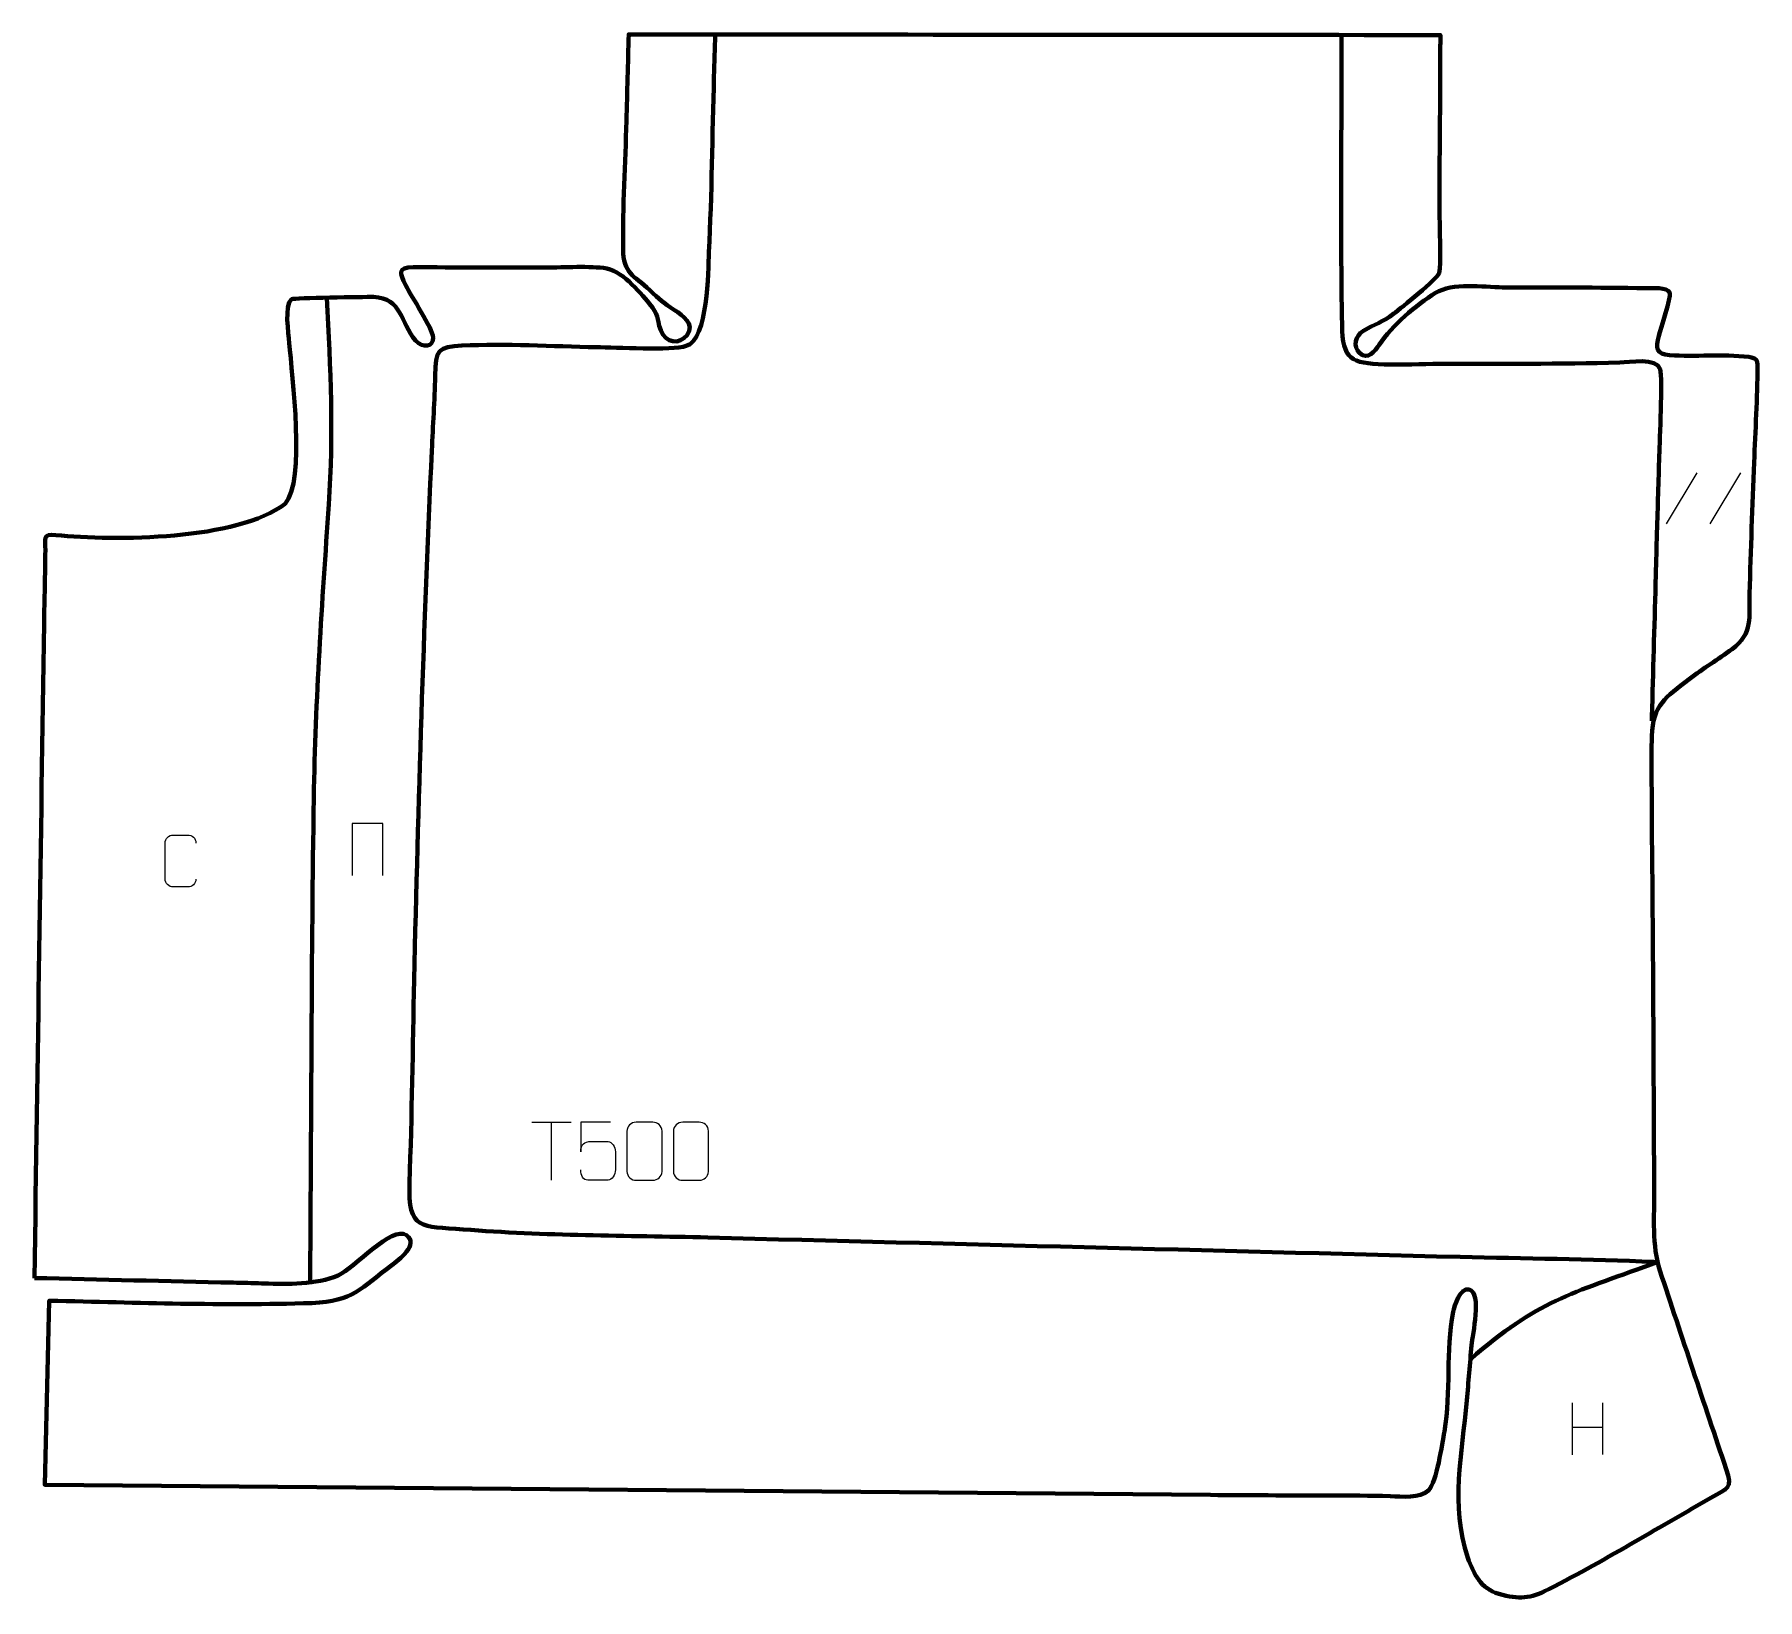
# Model space of a CAD drawing. Header units: millimetres. Extents: x 826 to 1567, y 75 to 748.
import ezdxf

# ---------------------------------------------------------------- set-up
doc = ezdxf.new("R2010")
doc.units = ezdxf.units.MM
doc.header["$MEASUREMENT"] = 0
doc.layers.add('layer 2', color=7, linetype='Continuous')
doc.layers.add('layer 3', color=7, linetype='Continuous')

msp = doc.modelspace()

# ---------------------------------------------------------------- linework, layer by layer
at = {"layer": 'layer 2', "color": 142, "lineweight": 158}
for points, knots in [([(1118.5612, 748.3239), (1118.3885, 742.296), (1118.2157, 736.2682), (1118.0431, 730.2403), (1118.0431, 730.2403), (1117.3295, 705.2034), (1117.1149, 679.6574), (1115.8289, 654.7005), (1115.8289, 654.7005), (1115.4874, 646.2516), (1115.5541, 617.2743), (1106.0917, 614.3272), (1106.0917, 614.3272), (1099.8119, 612.3714), (1075.8715, 613.6979), (1067.4579, 613.81), (1067.4579, 613.81), (1048.5814, 614.148), (1028.3772, 615.439), (1009.648, 614.4762), (1009.648, 614.4762), (999.4642, 613.9527), (998.3043, 612.9696), (998.1143, 601.4668), (998.1143, 601.4668), (997.9422, 591.0466), (997.1552, 579.8698), (996.6655, 569.3801), (996.6655, 569.3801), (993.2055, 493.6464), (990.7917, 417.3933), (989.081, 341.5955), (989.081, 341.5955), (988.4957, 312.4181), (988.0943, 283.4821), (987.0812, 254.2959), (987.0812, 254.2959), (986.3636, 233.6249), (992.2371, 235.7574), (1010.1885, 234.2948), (1010.1885, 234.2948), (1044.8103, 231.468), (1080.6341, 231.7023), (1115.4521, 230.8027), (1115.4521, 230.8027), (1223.2935, 228.0165), (1331.1349, 225.2306), (1438.9761, 222.4448), (1438.9761, 222.4448), (1466.5872, 221.7591), (1494.6767, 221.5917), (1522.2162, 220.2792), (1522.2162, 220.2792), (1524.7084, 220.1604), (1523.4645, 220.0621), (1521.4212, 219.3161), (1521.4212, 219.3161), (1486.6642, 206.625), (1472.2096, 203.7477), (1443.3758, 178.3901)], [0, 0, 0, 0, 0.0625, 0.0625, 0.0625, 0.0625, 0.125, 0.125, 0.125, 0.125, 0.1875, 0.1875, 0.1875, 0.1875, 0.25, 0.25, 0.25, 0.25, 0.3125, 0.3125, 0.3125, 0.3125, 0.375, 0.375, 0.375, 0.375, 0.4375, 0.4375, 0.4375, 0.4375, 0.5, 0.5, 0.5, 0.5, 0.5625, 0.5625, 0.5625, 0.5625, 0.625, 0.625, 0.625, 0.625, 0.6875, 0.6875, 0.6875, 0.6875, 0.75, 0.75, 0.75, 0.75, 0.8125, 0.8125, 0.8125, 0.8125, 0.875, 0.875, 0.875, 0.875, 1, 1, 1, 1]), ([(1387.9488, 748.1196), (1387.9843, 706.5768), (1387.4633, 665.0112), (1388.1572, 623.4735), (1388.1572, 623.4735), (1388.4106, 608.3133), (1391.9953, 606.9999), (1406.3423, 606.4326), (1406.3423, 606.4326), (1413.944, 606.161), (1422.3674, 606.6005), (1430.1117, 606.618), (1430.1117, 606.618), (1455.9642, 606.6763), (1481.7949, 606.5499), (1507.6431, 607.2154), (1507.6431, 607.2154), (1511.7134, 607.3238), (1523.5597, 609.5528), (1524.9659, 604.3537), (1524.9659, 604.3537), (1526.0857, 600.214), (1524.7962, 573.8402), (1524.6102, 567.2185), (1524.6102, 567.2185), (1524.3006, 556.1985), (1523.9395, 545.18), (1523.6225, 534.1602), (1523.6225, 534.1602), (1523.6225, 534.1602), (1523.6119, 533.7836), (1523.6119, 533.7836), (1523.6119, 533.7836), (1523.4475, 527.7673), (1523.2831, 521.7512), (1523.1182, 515.7349), (1523.1182, 515.7349), (1522.5975, 496.7363), (1522.0768, 477.7377), (1521.556, 458.7391), (1521.556, 458.7391), (1521.504, 456.8393), (1521.4519, 454.9394), (1521.3998, 453.0396)], [0, 0, 0, 0, 0.08333333, 0.08333333, 0.08333333, 0.08333333, 0.16666667, 0.16666667, 0.16666667, 0.16666667, 0.25, 0.25, 0.25, 0.25, 0.33333333, 0.33333333, 0.33333333, 0.33333333, 0.41666667, 0.41666667, 0.41666667, 0.41666667, 0.5, 0.5, 0.5, 0.5, 0.58333333, 0.58333333, 0.58333333, 0.58333333, 0.66666667, 0.66666667, 0.66666667, 0.66666667, 0.75, 0.75, 0.75, 0.75, 0.83333333, 0.83333333, 0.83333333, 0.83333333, 1, 1, 1, 1]), ([(951.5627, 634.9304), (953.1351, 604.4288), (954.4353, 576.8406), (952.3727, 546.2098), (952.3727, 546.2098), (949.496, 503.7684), (946.5815, 462.4604), (945.9166, 419.8574), (945.9166, 419.8574), (944.8622, 351.8097), (944.8797, 283.5837), (944.3625, 215.5073), (944.3625, 215.5073), (944.3505, 213.923), (944.3384, 212.3388), (944.3264, 210.7545)], [0, 0, 0, 0, 0.2, 0.2, 0.2, 0.2, 0.4, 0.4, 0.4, 0.4, 0.6, 0.6, 0.6, 0.6, 1, 1, 1, 1])]:
    msp.add_open_spline(points, degree=3, knots=knots, dxfattribs=at)
at = {"layer": 'layer 2', "color": 142, "lineweight": 9}
for points in [[(1540.7098, 559.717), (1540.7098, 559.717), (1527.5523, 537.8547), (1527.5523, 537.8547)], [(1540.7098, 559.717), (1540.7098, 559.717), (1527.5523, 537.8547), (1527.5523, 537.8547)], [(1559.5772, 559.717), (1559.5772, 559.717), (1546.4196, 537.8547), (1546.4196, 537.8547)], [(1559.5772, 559.717), (1559.5772, 559.717), (1546.4196, 537.8547), (1546.4196, 537.8547)], [(1039.671, 280.3632), (1039.671, 280.3632), (1056.655, 280.3632), (1056.655, 280.3632)], [(1048.1632, 255.4378), (1048.1632, 255.4378), (1048.1632, 280.3867), (1048.1632, 280.3867)], [(1487.1213, 159.704), (1487.1213, 159.704), (1487.1213, 137.3578), (1487.1213, 137.3578)], [(1500.2346, 159.704), (1500.2346, 159.704), (1500.2346, 137.5154), (1500.2346, 137.5154)], [(1500.2172, 149.0636), (1500.2172, 149.0636), (1487.1213, 149.0636), (1487.1213, 149.0636)]]:
    msp.add_open_spline(points, degree=3, dxfattribs=at)
for points, knots in [([(975.5781, 386.5472), (975.5781, 386.5472), (975.5781, 408.8933), (975.5781, 408.8933), (975.5781, 408.8933), (975.5781, 408.8933), (962.4622, 408.8933), (962.4622, 408.8933), (962.4622, 408.8933), (962.4622, 408.8933), (962.4622, 386.5472), (962.4622, 386.5472)], [0, 0, 0, 0, 0.25, 0.25, 0.25, 0.25, 0.5, 0.5, 0.5, 0.5, 1, 1, 1, 1]), ([(895.2489, 385.028), (895.1238, 382.9474), (893.6219, 381.6225), (891.6985, 381.6128), (891.6985, 381.6128), (889.6103, 381.6131), (887.5221, 381.6131), (885.4342, 381.6128), (885.4342, 381.6128), (883.7103, 381.5184), (881.9443, 383.206), (881.9543, 385.0125), (881.9543, 385.0125), (881.9546, 390.1796), (881.9546, 395.3464), (881.9543, 400.5129), (881.9543, 400.5129), (881.9581, 402.4276), (883.5223, 403.9672), (885.4497, 403.9551), (885.4497, 403.9551), (887.5324, 403.9551), (889.6155, 403.9551), (891.6985, 403.9551), (891.6985, 403.9551), (893.4418, 403.9869), (895.2251, 402.6513), (895.2489, 400.4683)], [0, 0, 0, 0, 0.125, 0.125, 0.125, 0.125, 0.25, 0.25, 0.25, 0.25, 0.375, 0.375, 0.375, 0.375, 0.5, 0.5, 0.5, 0.5, 0.625, 0.625, 0.625, 0.625, 0.75, 0.75, 0.75, 0.75, 1, 1, 1, 1]), ([(1073.5524, 280.3647), (1073.5524, 280.3647), (1060.7031, 280.3647), (1060.7031, 280.3647), (1060.7031, 280.3647), (1060.7034, 276.1349), (1060.7034, 271.9047), (1060.7031, 267.6743), (1060.7031, 267.6743), (1060.7028, 270.9838), (1062.3335, 272.0554), (1065.145, 272.116), (1065.145, 272.116), (1067.5841, 272.1163), (1070.0232, 272.1163), (1072.462, 272.116), (1072.462, 272.116), (1074.1114, 272.1227), (1075.5861, 269.7427), (1075.6146, 267.6743), (1075.6146, 267.6743), (1075.6143, 265.0875), (1075.6143, 262.5004), (1075.6146, 259.9132), (1075.6146, 259.9132), (1075.6607, 257.9541), (1074.1617, 255.5183), (1072.536, 255.4598), (1072.536, 255.4598), (1070.5799, 255.4601), (1065.6858, 255.4601), (1063.7291, 255.4598), (1063.7291, 255.4598), (1061.884, 255.451), (1060.7771, 257.4154), (1060.7563, 259.9661)], [0, 0, 0, 0, 0.1, 0.1, 0.1, 0.1, 0.2, 0.2, 0.2, 0.2, 0.3, 0.3, 0.3, 0.3, 0.4, 0.4, 0.4, 0.4, 0.5, 0.5, 0.5, 0.5, 0.6, 0.6, 0.6, 0.6, 0.7, 0.7, 0.7, 0.7, 0.8, 0.8, 0.8, 0.8, 1, 1, 1, 1]), ([(1084.5756, 280.4092), (1086.9412, 280.4092), (1089.3073, 280.4092), (1091.6734, 280.4092), (1091.6734, 280.4092), (1093.6535, 280.4448), (1095.6792, 278.9508), (1095.7063, 276.5091), (1095.7063, 276.5091), (1095.7059, 270.7528), (1095.7059, 264.9961), (1095.7063, 259.2389), (1095.7063, 259.2389), (1095.5641, 256.9117), (1093.8581, 255.4297), (1091.6734, 255.4189), (1091.6734, 255.4189), (1089.3014, 255.4193), (1086.9295, 255.4193), (1084.5579, 255.4189), (1084.5579, 255.4189), (1082.5998, 255.3133), (1080.5937, 257.2009), (1080.6051, 259.2215), (1080.6051, 259.2215), (1080.6055, 265.0011), (1080.6055, 270.7802), (1080.6051, 276.559), (1080.6051, 276.559), (1080.6094, 278.7006), (1082.3862, 280.4228), (1084.5756, 280.4092)], [0, 0, 0, 0, 0.11111111, 0.11111111, 0.11111111, 0.11111111, 0.22222222, 0.22222222, 0.22222222, 0.22222222, 0.33333333, 0.33333333, 0.33333333, 0.33333333, 0.44444444, 0.44444444, 0.44444444, 0.44444444, 0.55555556, 0.55555556, 0.55555556, 0.55555556, 0.66666667, 0.66666667, 0.66666667, 0.66666667, 0.77777778, 0.77777778, 0.77777778, 0.77777778, 1, 1, 1, 1]), ([(1104.5719, 280.4092), (1106.9375, 280.4092), (1109.3036, 280.4092), (1111.6697, 280.4092), (1111.6697, 280.4092), (1113.6498, 280.4448), (1115.6755, 278.9508), (1115.7026, 276.5091), (1115.7026, 276.5091), (1115.7022, 270.7528), (1115.7022, 264.9961), (1115.7026, 259.2389), (1115.7026, 259.2389), (1115.5604, 256.9117), (1113.8544, 255.4297), (1111.6697, 255.4189), (1111.6697, 255.4189), (1109.2977, 255.4193), (1106.9258, 255.4193), (1104.5542, 255.4189), (1104.5542, 255.4189), (1102.5961, 255.3133), (1100.59, 257.2009), (1100.6014, 259.2215), (1100.6014, 259.2215), (1100.6018, 265.0011), (1100.6018, 270.7802), (1100.6014, 276.559), (1100.6014, 276.559), (1100.6057, 278.7006), (1102.3825, 280.4228), (1104.5719, 280.4092)], [0, 0, 0, 0, 0.11111111, 0.11111111, 0.11111111, 0.11111111, 0.22222222, 0.22222222, 0.22222222, 0.22222222, 0.33333333, 0.33333333, 0.33333333, 0.33333333, 0.44444444, 0.44444444, 0.44444444, 0.44444444, 0.55555556, 0.55555556, 0.55555556, 0.55555556, 0.66666667, 0.66666667, 0.66666667, 0.66666667, 0.77777778, 0.77777778, 0.77777778, 0.77777778, 1, 1, 1, 1])]:
    msp.add_open_spline(points, degree=3, knots=knots, dxfattribs=at)
at = {"layer": 'layer 3', "color": 242, "lineweight": 158}
msp.add_open_spline([(825.7778, 213.3734), (827.1543, 307.2322), (828.5218, 401.0912), (829.9045, 494.9499), (829.9045, 494.9499), (830.0585, 505.402), (830.3977, 516.0575), (830.455, 526.4713), (830.455, 526.4713), (830.4812, 531.2526), (829.2143, 533.602), (834.9641, 533.0168), (834.9641, 533.0168), (860.3688, 530.4314), (912.9688, 530.6715), (933.5601, 546.4915), (933.5601, 546.4915), (942.5011, 555.8053), (936.5196, 602.0716), (935.3678, 615.6166), (935.3678, 615.6166), (935.0045, 619.8894), (933.1762, 631.6197), (936.3409, 634.4515), (936.3409, 634.4515), (937.4132, 635.0872), (967.563, 635.4394), (971.5446, 635.4243), (971.5446, 635.4243), (984.0344, 634.9731), (983.1123, 624.311), (989.6405, 616.7477), (989.6405, 616.7477), (992.7986, 613.089), (997.5116, 613.9692), (997.2374, 618.0474), (997.2374, 618.0474), (996.9777, 621.9112), (987.8373, 635.6995), (985.4938, 640.4046), (985.4938, 640.4046), (982.7721, 645.8691), (981.8898, 648.0455), (988.61, 648.2224), (988.61, 648.2224), (1007.0708, 648.1108), (1025.5321, 648.0983), (1043.9932, 648.0763), (1043.9932, 648.0763), (1052.1227, 648.068), (1062.7307, 648.7479), (1070.4955, 647.9153), (1070.4955, 647.9153), (1078.2776, 647.081), (1085.5197, 638.1358), (1090.3226, 632.4982), (1090.3226, 632.4982), (1094.4061, 627.7064), (1093.2013, 626.4765), (1095.1242, 621.1921), (1095.1242, 621.1921), (1097.1943, 615.5035), (1103.2658, 614.7396), (1106.449, 619.0519), (1106.449, 619.0519), (1110.0014, 623.8642), (1104.6248, 627.4626), (1101.0981, 629.7502), (1101.0981, 629.7502), (1096.0593, 633.0186), (1094.7131, 634.2902), (1090.4217, 638.2944), (1090.4217, 638.2944), (1083.502, 644.7512), (1079.0324, 645.5869), (1078.9308, 655.9805), (1078.9308, 655.9805), (1078.7534, 674.149), (1079.9196, 692.9724), (1080.4086, 711.2046), (1080.4086, 711.2046), (1080.7265, 723.5871), (1081.0442, 735.9696), (1081.3619, 748.3522), (1081.3619, 748.3522), (1197.7276, 748.2639), (1314.0933, 748.1757), (1430.459, 748.0874), (1430.459, 748.0874), (1430.4212, 739.4861), (1430.3834, 730.8847), (1430.3457, 722.2834), (1430.3457, 722.2834), (1430.265, 703.9061), (1429.9221, 685.0956), (1430.1702, 666.7723), (1430.1702, 666.7723), (1430.2363, 661.897), (1430.7445, 649.984), (1430.0032, 645.7267), (1430.0032, 645.7267), (1429.4405, 643.3925), (1413.4597, 630.6042), (1410.4742, 628.2473), (1410.4742, 628.2473), (1405.3476, 624.2817), (1402.1811, 623.8216), (1397.3897, 620.898), (1397.3897, 620.898), (1393.7979, 618.7064), (1392.7348, 614.1708), (1395.7341, 611.3237), (1395.7341, 611.3237), (1399.2735, 607.9642), (1402.3185, 612.031), (1404.1318, 614.8627), (1404.1318, 614.8627), (1409.753, 623.1173), (1419.8939, 632.0006), (1428.4058, 637.2058), (1428.4058, 637.2058), (1435.465, 641.5228), (1448.9684, 639.7858), (1457.1307, 639.528), (1457.1307, 639.528), (1477.6253, 639.4063), (1498.3187, 639.5461), (1518.7779, 639.2228), (1518.7779, 639.2228), (1521.3017, 639.1806), (1528.1698, 639.803), (1529.1067, 637.1582), (1529.1067, 637.1582), (1529.7545, 635.3296), (1525.1324, 621.7247), (1524.4193, 618.7452), (1524.4193, 618.7452), (1523.0997, 613.2312), (1523.1996, 610.9225), (1528.9912, 610.4441), (1528.9912, 610.4441), (1540.2887, 609.5109), (1551.4298, 611.0156), (1563.1911, 609.6149), (1563.1911, 609.6149), (1566.5997, 608.965), (1566.8205, 608.2933), (1566.8293, 605.6329), (1566.8293, 605.6329), (1566.8738, 592.1324), (1565.9097, 577.8106), (1565.3982, 564.2321), (1565.3982, 564.2321), (1564.7327, 545.4742), (1563.9053, 526.5929), (1563.4736, 507.8417), (1563.4736, 507.8417), (1563.2486, 498.0688), (1564.9176, 490.4732), (1556.0079, 483.9649), (1556.0079, 483.9649), (1549.8831, 479.4908), (1543.55, 475.6805), (1537.432, 470.9799), (1537.432, 470.9799), (1527.3511, 463.1556), (1521.8757, 460.065), (1521.3695, 446.4898), (1521.3695, 446.4898), (1521.1525, 413.2604), (1521.7681, 379.7201), (1521.9435, 346.4546), (1521.9435, 346.4546), (1522.1054, 314.7326), (1522.2645, 283.0107), (1522.4292, 251.2889), (1522.4292, 251.2889), (1522.4869, 240.17), (1521.4282, 227.0598), (1524.8927, 216.5751), (1524.8927, 216.5751), (1534.3084, 188.0779), (1543.7786, 159.5923), (1553.4107, 131.1677), (1553.4107, 131.1677), (1556.2697, 122.7308), (1554.3692, 123.1277), (1546.8233, 118.8033), (1546.8233, 118.8033), (1536.0156, 112.6096), (1525.3285, 106.4139), (1514.5565, 100.1656), (1514.5565, 100.1656), (1502.2005, 92.9987), (1489.8043, 86.0351), (1477.0906, 79.5165), (1477.0906, 79.5165), (1468.8977, 75.3492), (1464.531, 75.06), (1455.5864, 77.5148), (1455.5864, 77.5148), (1447.7165, 79.9467), (1444.9986, 85.8279), (1442.2385, 93.0728), (1442.2385, 93.0728), (1434.7571, 115.9761), (1439.7792, 137.4915), (1441.8308, 160.7255), (1441.8308, 160.7255), (1442.5294, 168.6378), (1443.1952, 176.5529), (1443.8634, 184.4678), (1443.8634, 184.4678), (1444.242, 188.9503), (1448.5306, 206.9491), (1442.7911, 208.4713), (1442.7911, 208.4713), (1439.0111, 209.4738), (1436.4731, 201.4359), (1435.9016, 198.7765), (1435.9016, 198.7765), (1432.6829, 181.6825), (1435.1896, 164.835), (1432.165, 147.3309), (1432.165, 147.3309), (1431.2879, 142.2551), (1428.7539, 125.3047), (1425.528, 122.1735), (1425.528, 122.1735), (1421.6059, 118.3664), (1413.9389, 119.3036), (1408.9105, 119.5542), (1408.9105, 119.5542), (1391.4446, 119.972), (1373.9185, 119.7984), (1356.4437, 119.8942), (1356.4437, 119.8942), (1348.1661, 119.9421), (1339.8884, 119.99), (1331.6108, 120.038), (1331.6108, 120.038), (1331.6108, 120.038), (830.2185, 124.4685), (830.2185, 124.4685), (830.2185, 124.4685), (830.2185, 124.4685), (832.1034, 203.6069), (832.1034, 203.6069), (832.1034, 203.6069), (871.5698, 202.7484), (905.6752, 201.4178), (945.132, 202.6174), (945.132, 202.6174), (963.0069, 203.3267), (966.0562, 209.0438), (979.4638, 218.9168), (979.4638, 218.9168), (982.4719, 221.1318), (991.3086, 227.918), (985.8095, 231.7774), (985.8095, 231.7774), (979.5213, 236.1907), (963.3489, 217.5348), (956.3562, 214.5111), (956.3562, 214.5111), (946.9025, 210.4234), (934.6505, 210.7381), (924.4991, 211.0242), (924.4991, 211.0242), (924.4991, 211.0242), (923.5579, 211.0522), (923.5579, 211.0522), (923.5579, 211.0522), (919.4475, 211.1738), (915.3396, 211.3066), (911.2283, 211.4036), (911.2283, 211.4036), (882.7439, 212.0182), (854.2619, 212.7409), (825.7778, 213.3734)], degree=3, knots=[0, 0, 0, 0, 0.01408451, 0.01408451, 0.01408451, 0.01408451, 0.02816901, 0.02816901, 0.02816901, 0.02816901, 0.04225352, 0.04225352, 0.04225352, 0.04225352, 0.05633803, 0.05633803, 0.05633803, 0.05633803, 0.07042254, 0.07042254, 0.07042254, 0.07042254, 0.08450704, 0.08450704, 0.08450704, 0.08450704, 0.09859155, 0.09859155, 0.09859155, 0.09859155, 0.11267606, 0.11267606, 0.11267606, 0.11267606, 0.12676056, 0.12676056, 0.12676056, 0.12676056, 0.14084507, 0.14084507, 0.14084507, 0.14084507, 0.15492958, 0.15492958, 0.15492958, 0.15492958, 0.16901408, 0.16901408, 0.16901408, 0.16901408, 0.18309859, 0.18309859, 0.18309859, 0.18309859, 0.1971831, 0.1971831, 0.1971831, 0.1971831, 0.21126761, 0.21126761, 0.21126761, 0.21126761, 0.22535211, 0.22535211, 0.22535211, 0.22535211, 0.23943662, 0.23943662, 0.23943662, 0.23943662, 0.25352113, 0.25352113, 0.25352113, 0.25352113, 0.26760563, 0.26760563, 0.26760563, 0.26760563, 0.28169014, 0.28169014, 0.28169014, 0.28169014, 0.29577465, 0.29577465, 0.29577465, 0.29577465, 0.30985915, 0.30985915, 0.30985915, 0.30985915, 0.32394366, 0.32394366, 0.32394366, 0.32394366, 0.33802817, 0.33802817, 0.33802817, 0.33802817, 0.35211268, 0.35211268, 0.35211268, 0.35211268, 0.36619718, 0.36619718, 0.36619718, 0.36619718, 0.38028169, 0.38028169, 0.38028169, 0.38028169, 0.3943662, 0.3943662, 0.3943662, 0.3943662, 0.4084507, 0.4084507, 0.4084507, 0.4084507, 0.42253521, 0.42253521, 0.42253521, 0.42253521, 0.43661972, 0.43661972, 0.43661972, 0.43661972, 0.45070423, 0.45070423, 0.45070423, 0.45070423, 0.46478873, 0.46478873, 0.46478873, 0.46478873, 0.47887324, 0.47887324, 0.47887324, 0.47887324, 0.49295775, 0.49295775, 0.49295775, 0.49295775, 0.50704225, 0.50704225, 0.50704225, 0.50704225, 0.52112676, 0.52112676, 0.52112676, 0.52112676, 0.53521127, 0.53521127, 0.53521127, 0.53521127, 0.54929577, 0.54929577, 0.54929577, 0.54929577, 0.56338028, 0.56338028, 0.56338028, 0.56338028, 0.57746479, 0.57746479, 0.57746479, 0.57746479, 0.5915493, 0.5915493, 0.5915493, 0.5915493, 0.6056338, 0.6056338, 0.6056338, 0.6056338, 0.61971831, 0.61971831, 0.61971831, 0.61971831, 0.63380282, 0.63380282, 0.63380282, 0.63380282, 0.64788732, 0.64788732, 0.64788732, 0.64788732, 0.66197183, 0.66197183, 0.66197183, 0.66197183, 0.67605634, 0.67605634, 0.67605634, 0.67605634, 0.69014085, 0.69014085, 0.69014085, 0.69014085, 0.70422535, 0.70422535, 0.70422535, 0.70422535, 0.71830986, 0.71830986, 0.71830986, 0.71830986, 0.73239437, 0.73239437, 0.73239437, 0.73239437, 0.74647887, 0.74647887, 0.74647887, 0.74647887, 0.76056338, 0.76056338, 0.76056338, 0.76056338, 0.77464789, 0.77464789, 0.77464789, 0.77464789, 0.78873239, 0.78873239, 0.78873239, 0.78873239, 0.8028169, 0.8028169, 0.8028169, 0.8028169, 0.81690141, 0.81690141, 0.81690141, 0.81690141, 0.83098592, 0.83098592, 0.83098592, 0.83098592, 0.84507042, 0.84507042, 0.84507042, 0.84507042, 0.85915493, 0.85915493, 0.85915493, 0.85915493, 0.87323944, 0.87323944, 0.87323944, 0.87323944, 0.88732394, 0.88732394, 0.88732394, 0.88732394, 0.90140845, 0.90140845, 0.90140845, 0.90140845, 0.91549296, 0.91549296, 0.91549296, 0.91549296, 0.92957746, 0.92957746, 0.92957746, 0.92957746, 0.94366197, 0.94366197, 0.94366197, 0.94366197, 0.95774648, 0.95774648, 0.95774648, 0.95774648, 0.97183099, 0.97183099, 0.97183099, 0.97183099, 1, 1, 1, 1], dxfattribs=at)

doc.saveas('drawing.dxf')
